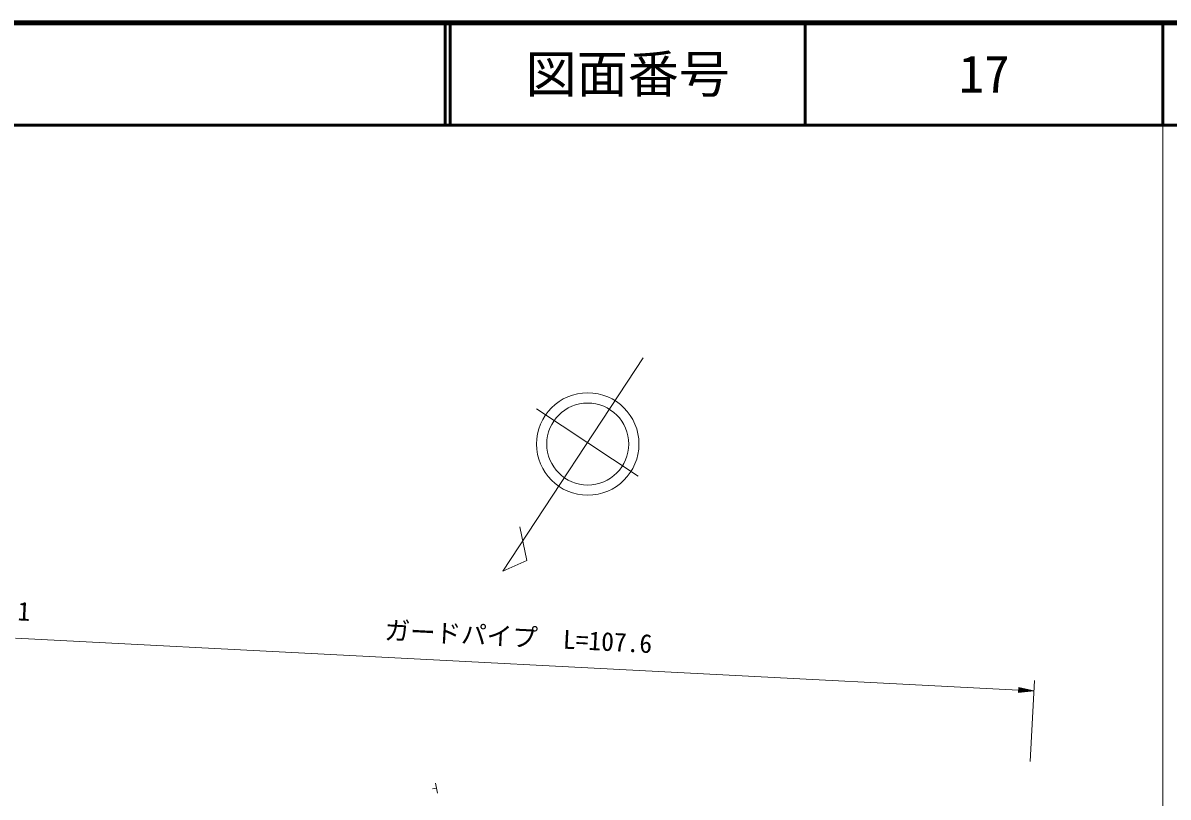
# Model space of a CAD drawing. Units: millimetres, scale not verified. Extents: x 40000 to 680000, y 20000 to 380000.
# Drawn here: x 467422 to 579500, y 304200 to 380000 of the extents above; entities that cross this region are included whole.
import ezdxf
from ezdxf.enums import TextEntityAlignment as Align

# ---------------------------------------------------------------- set-up
doc = ezdxf.new("R2010")
doc.units = ezdxf.units.MM
doc.header["$LTSCALE"] = 1000
for name, color, linetype, lineweight in [('M-BGD', 7, 'Continuous', 13), ('M-BMK-SRVR', 3, 'Continuous', 13), ('M-STR-HTXT', 7, 'Continuous', 13), ('M-TTL', 2, 'Continuous', 140), ('M-TTL-BAND', 7, 'Continuous', 13), ('M-TTL-LINE', 7, 'Continuous', 50)]:
    doc.layers.add(name, color=color, linetype=linetype, lineweight=lineweight)
doc.layers.add('M-TTL-TXT', color=7, linetype='Continuous')
doc.styles.add('ＭＳ ゴシック', font='')
doc.styles.get('ＭＳ ゴシック').set_extended_font_data('MS Gothic')

msp = doc.modelspace()

# ---------------------------------------------------------------- linework, layer by layer
at = {"layer": 'M-BGD'}
for p, q in [((507903, 305074), (507510, 304998)), ((507808, 305565), (507998, 304584))]:
    msp.add_line(p, q, dxfattribs=at)
at = {"layer": 'M-BMK-SRVR'}
for p, q in [((528122, 347203), (514379, 326319)), ((527649, 335606), (517688, 342206)), ((516756, 327370), (516046, 330648)), ((514379, 326319), (516756, 327370))]:
    msp.add_line(p, q, dxfattribs=at)
for radius in [5016, 4013]:
    msp.add_circle((522701, 338770), radius, dxfattribs=at)
at = {"layer": 'M-STR-HTXT'}
for p, q in [((466683, 319764), (564865, 314681)), ((566005, 307679), (566415, 315602)), ((564878, 314930), (564852, 314431)), ((566363, 314603), (564852, 314431)), ((565154, 314465), (564855, 314481)), ((564857, 314531), (565457, 314500)), ((565759, 314534), (564860, 314581)), ((564862, 314631), (566061, 314569)), ((566363, 314603), (564865, 314681)), ((564868, 314730), (566066, 314668)), ((565769, 314734), (564870, 314780)), ((564873, 314830), (565472, 314799)), ((565175, 314865), (564875, 314880)), ((566363, 314603), (564878, 314930))]:
    msp.add_line(p, q, dxfattribs=at)
at = {"layer": 'M-TTL'}
msp.add_line((680000, 380000), (40000, 380000), dxfattribs=at)
at = {"layer": 'M-TTL-BAND'}
msp.add_line((579000, 20000), (579000, 370000), dxfattribs=at)
at = {"layer": 'M-TTL-LINE'}
for p, q in [((508747, 380000), (508747, 370000)), ((509247, 380000), (509247, 370000)), ((543997, 380000), (543997, 370000)), ((579000, 380000), (579000, 370000)), ((40000, 370000), (680000, 370000))]:
    msp.add_line(p, q, dxfattribs=at)

# ---------------------------------------------------------------- texts
at = {"layer": 'M-STR-HTXT', "style": 'ＭＳ ゴシック'}
for s, rotation, p in [('ガードパイプ  L=17.1', 357.089, (455604, 321531)), ('ガードパイプ  L=107.6', 357.036, (515836, 318421))]:
    msp.add_text(s, height=1833, rotation=rotation, dxfattribs=at).set_placement(p, align=Align.BOTTOM_CENTER)
at = {"layer": 'M-TTL-TXT', "style": 'ＭＳ ゴシック'}
for s, p in [('図面番号', (526622, 375000)), ('17', (561497, 375000))]:
    msp.add_text(s, height=3666, dxfattribs=at).set_placement(p, align=Align.MIDDLE_CENTER)

doc.saveas('drawing.dxf')
